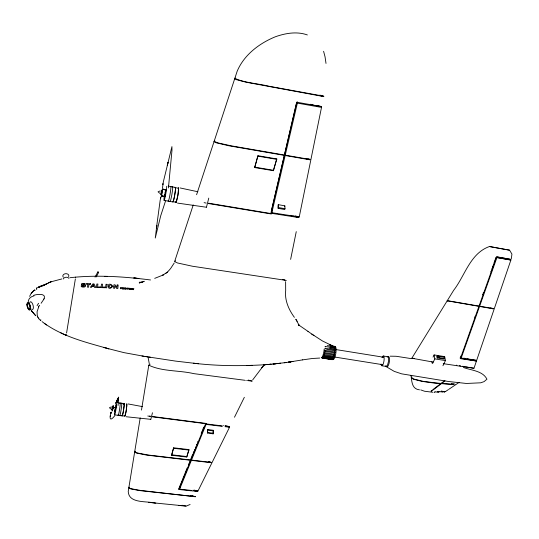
<?xml version="1.0" encoding="UTF-8"?>
<svg xmlns="http://www.w3.org/2000/svg" width="539" height="539" viewBox="0 0 539 539"><rect width="100%" height="100%" fill="white"/><g stroke="black" fill="none" stroke-linecap="round" stroke-linejoin="round"><path stroke-width="0.81" d="M129.111 487.128L128.781 487.903L130.202 488.745L138.799 490.483L195.32 496.688L192.302 495.732M195.158 496.668L140.497 490.429L131.415 488.806L129.333 488.024L129.293 487.357M171.57 455.26L173.646 447.808L188.899 449.593L188.899 450.065L186.743 457.018L171.57 455.26L173.646 447.808M164.408 195.933L164.456 196.695L165.729 189.438M213.127 433.841L213.35 430.311L207.784 429.502L207.603 430.075L207.549 433.033L213.127 433.841L213.35 430.311M207.549 433.033L207.784 429.502M75.554 277.1L75.514 277.646M323.777 96.306L319.829 95.086M191.486 490.45L179.628 489.142L179.709 487.081M178.867 488.051L178.813 489.466L191.486 490.861M114.868 415.657C109.215 422.765 109.538 417.24 111.142 412.328L110.852 413.494L110.967 413.036M112.664 408.158L112.853 406.231L112.698 406.635M114.908 411.001L114.928 411.722L115.831 405.618M160.817 193.804L160.817 194.424M319.721 95.47L323.683 96.582L246.215 82.231L235.88 79.543L234.586 78.707L235.327 77.973M125.277 288.796L124.927 288.439L125.648 288.486L125.6 288.931M112.233 409.424L112.213 410.192M112.388 409.377C111.809 415.684 114.18 401.494 112.833 406.622M164.995 194.323C164.846 198.136 166.605 186.393 165.197 192.922M334.335 346.853L334.497 346.308L329.908 345.539M111.836 409.121L111.795 409.896M161.323 193.824C161.235 197.018 162.596 188.252 161.969 190.934M322.181 357.64L322.181 358.078L332.24 359.708L332.422 359.243M325.199 346.88L325.199 346.55M115.4 409.424C115.211 412.658 116.444 404.297 115.609 408.077M208.775 198.109L206.464 207.225M132.203 288.823L131.745 289.093M75.366 278.933L66.58 332.994M152.463 412.746L150.839 419.288M286.317 280.435L192.41 266.226L177.587 262.992L174.845 261.691L175.418 260.761M334.881 352.439L334.881 352.91M332.199 359.237L332.206 359.675M112.476 408.737L112.718 407.214M161.559 193.218C160.285 203.607 164.213 183.469 161.916 190.543M156.815 225.551L156.357 228.583L160.198 200.097L161.033 196.816M141.487 410.085L148.804 365.152L150.112 364.169M112.375 408.387L112.584 407.167M156.836 225.464L155.259 238.043L160.743 215.694L165.527 201.013M112.644 408.306L112.253 410.139M140.201 417.968L128.228 491.474C128.787 503.554 145.907 500.933 154.053 502.927M332.758 359.506L332.88 358.637L322.895 357L322.74 357.337L322.713 357.896L332.792 359.54L332.974 358.644M110.327 415.704L110.192 416.364M112.132 407.214L112.348 406.379L111.842 409.856M321.507 107.396L299.233 216.995M290.622 259.387L296.261 231.629M332.954 359.203L332.961 359.169A6.434 1.536 -81 0 0 335.851 353.173A6.434 1.536 -81 0 0 334.78 347.042M66.304 334.342L66.108 335.157M116.323 401.515L118.654 397.169L118.061 405.503M161.269 191.076L161.525 190.26L160.838 194.431M111.041 412.753L111.209 412.025M298.956 216.927L271.845 212.696L271.71 209.428L296.652 102.754M271.845 212.696L297.366 103.117L297.265 101.824M334.901 352.338L335.022 352.021L324.99 350.39M165.224 190.833L165.446 189.957M118.54 397.573L117.104 401.744M117.859 399.797L118.647 397.189L116.741 402.471M511.336 258.646L511.929 254.098L509.591 250.177M118.216 398.564L118.243 398.328M254.711 167.137L257.945 155.731L276.776 158.924L273.462 170.701L254.752 167.568L254.711 167.137L273.414 170.27L273.462 170.701M254.752 167.568L257.945 155.731M273.414 170.27L276.776 158.924M168.431 187.976L171.961 150.603L171.934 146.615L163.351 181.791L162.488 188.077M126.497 404.533L126.753 403.94M186.743 457.018L188.899 449.593M278.272 204.658L278.158 208.344L284.74 209.536L285.003 208.728L284.841 205.851L278.272 204.658L278.158 208.344M284.585 206.659L284.841 205.851M174.683 261.395L193.245 204.908M196.594 194.714L237.167 71.256C244.026 54.877 259.353 43.288 275.416 36.753L275.49 36.726C285.596 33.155 296.996 31.208 307.365 34.947M510.878 260.061L476.644 360.423M476.335 361.339L473.976 368.258L468.6 367.315M98.644 272.411L98.341 271.885L97.788 271.993L98.051 272.518L98.644 272.411L96.212 276.918M496.163 257.373L510.817 260.047L496.911 257.595L461.168 358.105L460.171 357.539M495.051 260.047L495.408 259.064M460.562 356.447L460.697 356.084M474.589 317.242L474.718 316.871M482.614 294.799L482.89 294.024M483.166 293.25L483.443 292.482M490.793 271.939L491.009 271.353M491.305 270.517L491.494 269.985M491.878 268.914L492.067 268.382M492.451 267.31L492.639 266.778M492.835 266.246L493.023 265.707M493.407 264.636L493.603 264.103M493.987 263.032L494.351 262.008M494.526 261.516L494.876 260.539M495.637 258.417L495.806 257.959M178.207 188.381L178.49 187.875M117.239 401.407L117.603 400.497L116.976 402.04M116.626 400.881L116.855 400.376M180.915 483.476L181.158 482.89M181.394 482.297L181.63 481.711M181.865 481.125L182.108 480.532M182.344 479.939L182.822 478.76M183.065 478.167L183.3 477.574M183.543 476.975L183.799 476.341M184.055 475.701L184.311 475.061M184.574 474.428L184.83 473.788M185.093 473.141L185.349 472.501M185.605 471.861L186.386 469.927M187.168 467.993L186.649 469.287M188.401 464.941L188.637 464.355M188.872 463.769L189.115 463.183M189.351 462.597L189.822 461.418M190.543 459.652L190.779 459.06M191.022 458.467L191.257 457.874M191.655 456.883L191.978 456.088M192.14 455.698L192.302 455.3M192.618 454.505L192.78 454.107M193.265 452.908L193.427 452.511M193.75 451.709L193.905 451.311M194.343 450.247L194.613 449.573M195.421 447.565L195.691 446.892M196.506 444.877L196.782 444.197M197.604 442.169L197.874 441.495M201.188 433.289L201.465 432.601M201.741 431.914L202.024 431.22M202.3 430.533L202.583 429.839M202.859 429.145L203.062 428.64M203.472 427.636L203.675 427.131M180.68 484.062L179.736 486.4L180.538 486.602M178.894 489.277L205.568 423.863L222.358 425.911M179.628 489.142L206.073 424.395L222.156 426.349M29.618 296.356L31.275 293.189L33.789 290.561L31.275 293.189M324.909 351.273L325.03 350.431M334.47 347.129L334.578 346.341M334.604 355.066L334.638 354.211L334.51 355.093M44.158 298.667C46.475 292.812 36.477 294.301 33.661 295.352M433.046 357.135L434.104 354.918L444.702 356.636L445.45 360.598L442.93 365.759M432.689 363.313L434.811 358.873L434.104 354.918M436.994 356.663L437.304 356.009L444.385 357.162L444.628 358.482L444.318 359.129L437.237 357.984L436.994 356.663L439.352 357.047M437.237 357.984L437.304 356.009M444.069 357.808L444.385 357.162M115.75 402.754L115.467 403.34L115.784 402.7M325.084 349.171L325.206 348.302M324.579 352.587L324.438 353.483M229.567 427.164L197.941 491.083M234.478 417.233L244.342 397.304M334.874 347.743L335.002 346.887M335.204 349.905L335.063 350.801M117.94 398.274L117.556 398.968M95.032 277.107L97.855 271.912M38.741 306.839L37.056 311.805L37.299 316.238M324.512 353.483L324.653 352.627M323.4 357L323.541 356.151M43.841 299.273L41.099 303.262M332.738 358.502L334.443 353.025L334.456 347.433M39.179 306.085L39.664 305.317M322.8 357.896L322.935 357.047M334.921 346.867L334.78 347.756M334.126 356.178L333.985 357.067L323.952 355.491L324.134 354.595M334.072 357.061L334.193 356.191L324.094 354.554L323.919 355.464M174.232 262.992L170.573 268.584L167.622 271.946M387.143 357.067L387.817 356.522L388.329 357.094L388.606 361.042L387.541 365.078L386.14 366.621L394.198 371.358L401.663 373.85L448.468 381.497L466.444 383.472L480.748 382.798L484.069 381.625L486.939 379.2C482.735 370.724 471.261 370.421 463.432 367.477M322.261 358.085L322.41 357.29M335.143 350.801L335.285 349.946L325.172 348.268M113.042 407.949L116.7 407.14M263.133 366.129L252.656 379.941M333.52 357.714L333.378 358.603M261.637 367.82L264.413 365.011M135.013 451.163L134.635 452.019L136.286 452.982L146.325 455.051L210.904 462.664M135.208 451.399L135.087 452.059L137.216 452.962L148.299 455.037L210.938 462.368M36.787 289.173L36.396 288.122L44.791 285.158M176.037 202.597L177.964 194.956L178.557 187.889M38.848 286.681L39.246 287.745L38.828 286.681L47.034 283.77M46.738 283.635L46.623 284.06M411.614 377.004L411.506 378.068L413.359 379.166L421.875 381.369L434.313 383.081L453.683 384.583M165.803 273.394L167.508 272.067L162.738 275.166L154.706 278.367M444.587 380.702L432.75 389.751M445.039 380.857L433.066 389.993M431.887 390.404L430.978 391.085L431.692 391.152M432.467 390.452L431.658 391.051M445.632 391.462L448.401 389.596M445.564 391.509L444.534 391.873M459.134 382.373L449.021 389.178M36.383 288.122L36.612 289.167M190.112 504.477L186.224 506.094L182.431 505.407M235.247 78.445C243.635 82.696 258.639 83.653 268.9 86.227L323.764 96.198L323.649 96.562M40.587 286.478L51.037 281.809L61.864 278.933M214.771 141.13L214.273 141.461L217.958 142.916L231.325 145.86L309.143 159.295M489.439 246.525C470.129 253.37 465.042 275.611 453.676 290.285L411.843 358.213L414.275 358.395M141.898 282.396L144.25 281.284L139.298 282.928L141.824 282.227L139.298 282.705L141.804 282.261L139.298 282.301L141.69 282.396M111.128 406.979L109.424 407.747L110.818 408.966M214.765 140.713L213.976 141.589L216.186 142.768L228.832 145.759L309.831 159.787M412.052 377.078L411.708 377.9L413.811 379.065L423.344 381.369L437.628 383.155L453.683 384.32M160.076 190.941L158.062 191.783L159.679 193.285M116.693 407.201L113.109 408.097M288.345 362.195L292.94 361.507M302.675 359.863L286.485 362.484M290.723 361.851L288.473 362.208L290.595 361.891M302.581 359.877L312.411 358.489L319.721 358.058M69.814 277.726C96.609 274.755 123.842 276.554 150.529 279.97M266.899 364.553L263.841 364.782L265.848 364.634L265.094 364.721C242.092 366.122 218.935 366.062 196.007 363.488M267.546 364.465L266.63 364.586L271.11 364.216L268.867 364.377M280.549 363.185L277.006 363.596L286.627 362.471L284.221 362.76M278.751 363.421L272.997 364.027M273.192 364.034L276.069 363.69L269.79 364.344M390.169 356.178L396.145 356.272L411.196 358.61M246.882 365.476L252.218 365.334M161.498 195.92L162.556 195.994M107.369 276.44L104.775 276.372M131.684 288.924L131.179 288.884L131.637 288.648M83.585 283.487L84.785 283.676A1.516 0.984 -3.6 0 1 85.162 283.885A1.482 0.957 -3.6 0 1 85.438 284.248C84.663 284.168 79.866 283.925 84.758 285.138A1.476 0.957 -3.6 0 1 85.452 285.825M444.695 391.968L444.277 391.806M438.719 392.594L434.744 391.577M444.089 392.035L444.17 392.042M442.539 391.86L442.182 391.941M442.62 391.866L442.263 391.941M441.3 391.792L440.909 391.866M441.394 391.792L441.01 391.873M439.945 391.705L439.534 391.779M440.053 391.712L439.642 391.786M438.544 391.617L438.119 391.685M438.665 391.624L438.241 391.691M438.173 391.59L437.742 391.658M438.301 391.597L437.87 391.664M434.973 392.432L434.043 392.365M437.668 391.55L437.237 391.617M437.796 391.563L437.365 391.631M128.147 403.947L142.525 406.622M112.664 408.414L113.446 408.791M432.723 392.264L424.523 391.233L420.777 389.913M124.88 288.864L124.475 288.311L125.183 288.149M152.321 502.739L185.908 506.06M322.12 358.139L331.977 359.203M136.3 278.178L133.76 277.949L138.867 278.447M195.233 490.82L197.833 491.076L196.56 490.739M194.902 491.197L197.645 491.467M194.35 491.15L193.75 491.09M182.418 505.777L178.631 505.42M194.256 490.733L193.285 490.638M162.791 196.115L165.594 196.412M162.61 196.095L165.534 196.398M162.522 196.088L161.532 195.967M150.792 419.329L126.092 416.735M192.78 490.995L192.228 490.941M131.26 289.072L130.788 289.504L130.896 288.385L132.095 288.581M225.726 426.282L229.648 426.706M225.511 426.72L229.432 427.151L227.889 426.74M225.336 426.706L224.972 426.666M447.619 300.647L447.08 300.796L493.178 308.807M447.565 300.924L447.316 300.661L493.232 308.53M195.772 363.461L175.438 361.083L145.799 356.562M180.1 187.949L197.86 191.749M193.461 363.212L198.547 363.758M148.548 502.328L152.355 502.746M154.289 502.948L155.791 503.109M247.441 380.574L252.245 381.127M171.577 454.795L186.743 456.546M246.316 380.446L245.831 380.393M173.639 448.28L188.899 450.065M244.821 380.271L193.824 373.642C179.406 370.219 162.138 371.654 148.798 365.186M206.235 423.452L152.348 416.506M206.194 423.755L152.294 416.815M40.796 320.456L40.89 319.89M206.43 207.245L177.499 203.088M473.902 368.252L443.253 363.663M476.597 360.416L472.999 359.776M476.388 361.036L460.124 358.186M122.198 415.71L124.853 416.101M114.645 414.841L122.164 415.933M207.603 430.075L213.168 430.883M207.731 432.46L213.309 433.268M476.591 360.409L461.168 358.105M476.382 361.029L460.353 358.637L496.534 256.86L511.019 259.421L502.766 257.905M116.613 402.478L124.132 403.59M141.939 355.969L147.565 356.838M150.522 357.29L149.215 357.087M433.167 362.073L411.863 358.24M324.842 351.327L334.921 352.944L335.11 352.061M324.613 352.573L334.726 354.224M324.471 353.51L334.544 355.12M334.49 357.007L382.569 364.681M333.553 357.694L323.494 356.09L323.306 356.656L333.412 358.63L333.601 357.755M381.861 365.759L387.231 366.614M322.578 357.653L326.432 358.267M321.487 357.62L333.331 359.506M143.987 356.292L123.936 352.627L106.203 348.12M309.123 159.295L309.891 159.423M271.4 213.626L208.492 203.169M271.353 213.983L208.431 203.526M434.811 358.873L445.45 360.598M331.31 346.146L335.258 346.786M327.234 345.6L334.962 346.846M330.185 347.035L334.82 347.783M325.152 346.476L335.204 348.1L335.029 349.009M383.317 356.003L388.686 356.872M329.652 348.167L335.063 349.036L335.251 348.154M336.451 349.656L383.68 357.249M326.58 349.461L335.103 350.828M437.547 357.33L444.628 358.482M298.882 217.601L270.888 213.228L296.679 102.194L321.527 106.607L317.323 105.401M257.986 156.162L276.824 159.355M489.917 246.599L494.984 247.509M456.897 365.28L456.344 365.186M463.708 358.152L465.379 358.442M460.623 357.62L461.728 357.808M464.429 366.587L462.583 366.264M459.322 365.698L460.609 365.927M470.021 359.257L472.407 359.675M466.969 358.725L469.253 359.122M468.068 367.221L465.514 366.776M297.366 103.117L321.372 107.376L312.371 104.802M172.972 201.707L176.078 202.26M164.119 200.387L172.931 201.963M493.145 308.497L490.423 308.005M493.091 308.773L490.362 308.281M168.208 186.096L175.424 187.41M175.377 187.666L178.483 188.232M278.414 207.528L285.003 208.728M495.469 247.644L509.496 250.163L490.16 246.667M496.85 256.827L502.617 257.878M149.525 416.014L150.428 416.182M150.368 416.485L147.774 415.993M166.679 190.051L162.717 189.068L163.809 189.418M206.174 203.082L204.099 202.637M197.645 491.447L196.371 491.13M229.648 426.686L228.105 426.295M165.075 189.647L163.755 189.31M251.706 380.992L250.554 380.689M179.689 486.825L180.269 486.973M441.266 391.011L441.63 391.233M441.825 391.159L442.472 391.455M451.412 383.499L453.683 384.091M442.175 391.247L442.62 391.496M298.721 216.86L298.208 216.725M442.735 391.395L443.664 391.772M442.58 391.354L442.984 391.59M192.962 490.227L195.529 490.908M195.138 496.769L190.51 495.557M298.465 217.493L298.074 217.385M443.105 391.489L443.819 391.813M210.958 462.219L208.64 461.6M210.884 462.509L208.559 461.889M284.942 280.078L284.417 279.936M194.114 490.086L195.839 490.551M223.537 425.561L223.954 425.675M453.764 383.842L454.929 384.159M103.67 347.439L108.851 348.827C85.768 342.245 61.433 336.491 42.035 321.594M227.754 426.201L225.363 425.554M227.539 426.645L225.518 426.1M309.891 159.322L308.16 158.843M309.79 159.685L306.502 158.762M271.71 209.428L272.444 209.624M271.393 210.035L272.283 210.277M284.12 279.856L282.342 279.364M249.84 380.494L248.257 380.062M290.669 215.317L291.761 215.62M297.407 216.51L295.109 215.863M297.265 217.17L292.744 215.896M496.021 257.346L496.911 257.595M310.43 104.256L311.825 104.647M182.088 505.238L184.122 505.899M115.164 410.152L115.703 410.213M419.51 389.852C411.661 389.017 411.917 381.336 410.981 375.407M329.295 344.434L331.626 345.499M334.025 346.597L322.416 340.944L311.872 334.119L313.914 335.561M66.027 335.325L60.84 332.839M40.553 320.368L38.707 318.765M115.447 410.058L115.063 409.835M386.14 366.621L385.695 365.685M307.978 331.357L298.889 325.091L299.192 325.408L295.81 319.236L297.198 321.338M307.89 331.296L311.953 334.173M44.272 323.339L46.576 324.99M298.667 324.99L299.556 325.691L298.289 324.593M131.536 289.2L132.082 289.403A1.172 0.802 5.2 0 0 131.759 289.079M35.459 315.51L31.356 310.579L35.79 315.726M175.957 202.597L175.855 201.829M34.759 290.649L34.584 289.726L35.102 290.265M294.395 317.356C288.783 309.716 284.558 300.277 285.677 290.588L285.623 281.627M37.811 317.397L37.535 316.824M126.827 403.96C126.8 407.497 125.951 414.451 124.725 415.906M147.962 356.609L149.263 363.684M323.595 51.299L325.044 56.811L326.007 63.42M431.914 361.676L432.19 363.259M85.438 285.825L85.438 286.061A1.604 1.044 -3.6 0 1 85.108 286.62A1.556 1.011 -3.6 0 1 84.333 286.991L83.484 287.092A4.393 2.843 -3.6 0 1 82.905 287.085L81.921 286.896A1.664 1.085 -3.6 0 1 81.328 286.478C80.58 285.69 82.204 285.448 82.366 286.222A0.943 0.613 -3.6 0 0 82.811 286.445L83.127 286.492A2.062 1.341 -3.6 0 0 83.491 286.492L83.895 286.431A0.835 0.539 -3.6 0 0 84.172 286.297L84.219 285.785A1.287 0.835 -3.6 0 0 83.909 285.67A7.991 5.208 -3.8 0 0 83.491 285.582L82.096 285.232A1.401 0.91 -3.6 0 1 81.827 283.932M118.297 400.032L118.344 400.74M125.553 288.897A0.876 0.6 2.4 0 1 124.246 288.756A0.876 0.6 2.4 0 1 124.563 287.9A0.876 0.6 2.4 0 1 125.789 288.244M81.739 283.878A2.095 1.361 -3.6 0 1 83.565 283.534M81.51 284.612A1.502 0.97 -3.6 0 1 81.504 284.417M63.272 278.993A3.032 2.203 -4.7 0 1 65.926 277.268A3.032 2.203 -4.7 0 1 68.931 278.4M63.326 277.214A3.025 2.203 -4.7 0 1 65.563 273.697A3.025 2.203 -4.7 0 1 68.601 276.662M29.773 302.669A3.975 1.59 74.6 0 1 31.942 302.75A3.975 1.59 74.6 0 1 33.351 307.769A3.975 1.59 74.6 0 1 31.585 309.103M38.896 318.549A26.283 15.031 -56.6 0 1 38.094 317.107M37.602 316.784A17.672 10.793 -37.3 0 1 37.4 316.184M38.363 306.846A17.699 10.692 -33.2 0 1 38.795 306.064M37.07 305.667A26.317 12.41 -40.9 0 1 38.599 303.275M44.077 298.633A5.626 3.268 -62.3 0 1 43.767 299.226M28.223 302.574A12.889 8.577 25.9 0 1 34.018 295.864M40.694 320.321A5.565 1.166 58.6 0 1 40.465 320.193M382.023 357.66A4.932 1.374 -81 0 1 384.071 357.384A4.932 1.374 -81 0 1 383.02 364.452A4.932 1.374 -81 0 1 381.073 364.027M388.255 357.054A4.925 1.395 -81 0 1 389.34 361.972A4.925 1.395 -81 0 1 386.793 366.277M324.188 349.023A6.448 1.469 -80.9 0 1 321.284 357.546M121.518 403.415A6.367 0.445 -81.1 0 1 121.154 409.505A6.367 0.445 -81.1 0 1 119.645 415.333M119.86 403.522A6.374 0.438 -81.1 0 1 119.597 409.276A6.374 0.438 -81.1 0 1 118.095 414.747M123.754 404.412A6.252 0.451 -81.1 0 1 123.626 409.64A6.252 0.451 -81.1 0 1 122.09 415.232M116.586 402.478A6.266 0.411 -81.1 0 1 116.094 408.367A6.266 0.411 -81.1 0 1 114.699 414.835A6.266 0.411 -81.1 0 1 115.13 409.222M115.777 405.436A6.266 0.411 -81.1 0 1 116 404.391M126.544 404.479A6.03 0.445 -81.1 0 1 126.267 410.038A6.03 0.445 -81.1 0 1 124.785 415.892M123.734 404.6A6.03 0.431 -81.1 0 1 123.674 409.222A6.03 0.431 -81.1 0 1 122.131 415.38M172.197 187.397A7.526 0.62 -80.3 0 1 172.002 193.737A7.526 0.62 -80.3 0 1 169.913 201.242M170.526 186.703A7.526 0.606 -80.3 0 1 170.048 194.202A7.526 0.606 -80.3 0 1 168.094 200.744M175.094 187.835A7.391 0.627 -80.3 0 1 174.724 195.037A7.391 0.627 -80.3 0 1 172.756 201.249M166.699 186.272A7.405 0.573 -80.3 0 1 164.907 198.123A7.405 0.573 -80.3 0 1 164.307 196.028M165.237 190.476A7.405 0.573 -80.3 0 1 165.338 189.998M178.294 188.367A7.122 0.62 -80.3 0 1 177.782 195.839A7.122 0.62 -80.3 0 1 175.909 201.775M175.195 187.808A7.128 0.606 -80.3 0 1 174.703 195.03A7.128 0.606 -80.3 0 1 172.83 201.384M112.887 286.236C106.506 293.56 106.567 279.02 112.887 286.236M129.32 288.837C130.579 290.11 130 287.402 129.32 288.837M108.817 286.256C112.125 291.161 112.718 281.493 108.817 286.256M132.924 289.227L133.207 289.726L133.915 288.668L133.113 289.039L132.385 288.52L132.924 289.227M128.039 288.331L127.945 289.261L128.37 288.365C130.155 288.304 126.294 287.988 128.039 288.331M126.288 288.641L125.91 289.106L126.018 287.988L126.308 288.453L127.332 288.089L127.224 289.207L126.288 288.641M122.494 287.772L122.4 288.695L123.209 288.931L122.05 288.864L122.494 287.772M123.559 287.833L123.775 288.965L123.559 287.833M117.179 284.969L116.936 287.294L115.009 284.828L113.965 284.76L113.588 288.25L114.585 288.318L114.827 286.041L116.734 288.453L117.812 288.52L118.176 285.037L117.179 284.969M120.736 287.658L120.621 288.776L121.005 288.325C121.12 288.176 122.798 287.732 120.736 287.658M107.059 284.336L106.661 287.826L105.583 287.772L105.988 284.282L107.059 284.336M104.869 287.139L104.802 287.732L101.049 287.604L101.46 284.147L102.538 284.181L102.194 287.051L104.869 287.139M100.247 286.997L100.173 287.583L96.42 287.489L96.845 284.026L97.923 284.053L97.566 286.923L100.247 286.997M90.606 283.77L90.532 284.363L88.948 284.302L88.571 287.199L87.493 287.159L87.877 284.262L86.294 284.201L86.375 283.615L90.606 283.77M162.899 183.873L162.744 184.695L162.899 183.86M168.02 162.3L167.312 165.433L168.02 162.3M160.71 197.739L160.501 198.507L160.71 197.739M92.061 286.539L91.522 287.321L90.377 287.28L92.903 283.864L94.042 283.905L95.733 287.476L94.561 287.428L94.197 286.62L92.061 286.539M93.355 284.7L92.472 285.966L93.927 286.02L93.355 284.7M163.728 274.62L162.738 275.166L163.728 274.62M51.037 281.809L48.348 282.867L51.037 281.809M31.996 311.448L31.356 310.579L31.996 311.448M129.286 289.302A0.862 0.586 4.6 0 0 130.64 288.931A0.862 0.586 4.6 0 0 129.414 288.291A0.862 0.586 4.6 0 0 129.286 289.302M27.408 304.953A3.086 1.226 74.6 0 0 29.598 309.305A3.086 1.226 74.6 0 0 29.537 304.683A3.086 1.226 74.6 0 0 27.408 304.953M27.139 305.02A3.086 1.226 74.6 0 0 29.328 309.373A3.086 1.226 74.6 0 0 29.268 304.757A3.086 1.226 74.6 0 0 27.139 305.02M26.95 304.562A3.982 1.583 74.6 0 0 29.773 310.181A3.982 1.583 74.6 0 0 29.692 304.225A3.982 1.583 74.6 0 0 26.95 304.562"/></g></svg>
